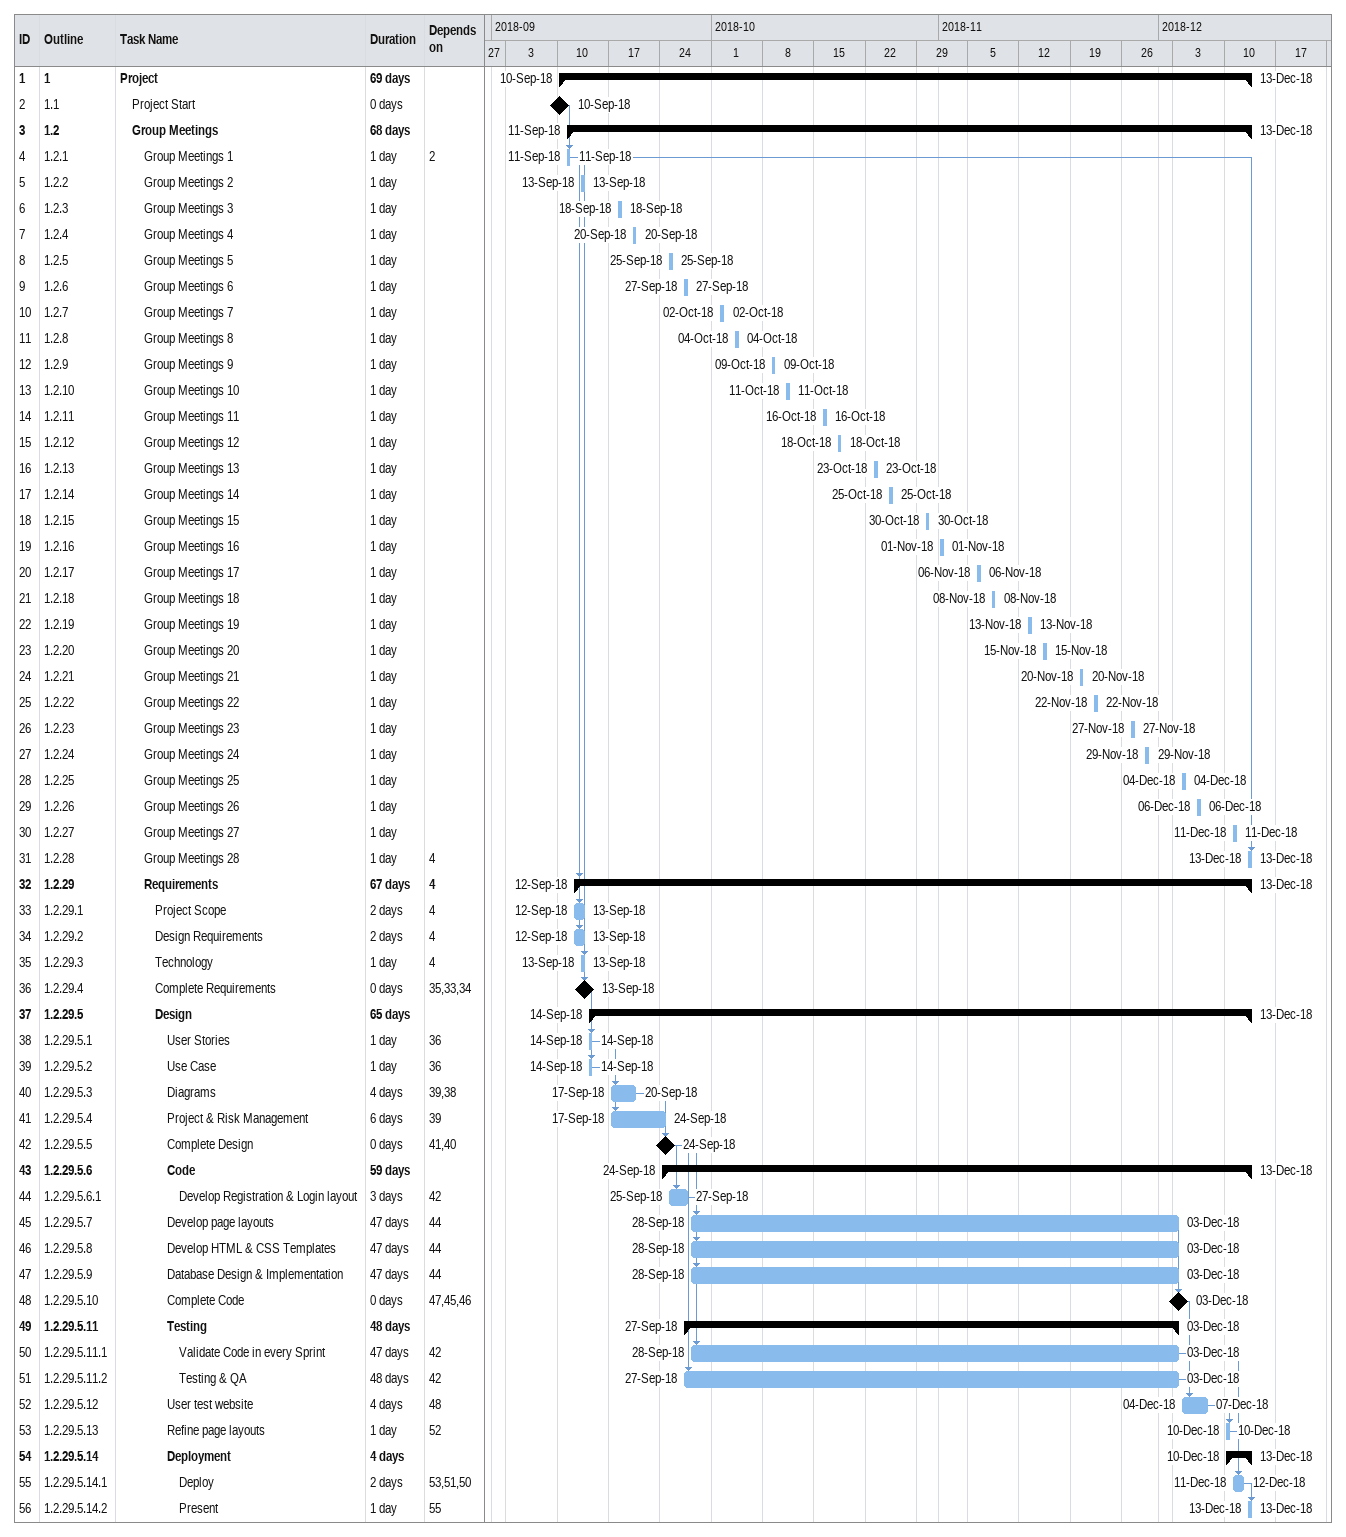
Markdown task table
| ID | WBS | Task | Duration | Start | Finish | Predecessors |
|---|---|---|---|---|---|---|
| 1 | 1 | **Project** | 69d | 2018-09-10 | 2018-12-13 |  |
| 2 | 1.1 | Project Start | 0d | 2018-09-10 | 2018-09-10 |  |
| 3 | 1.2 | **Group Meetings** | 68d | 2018-09-11 | 2018-12-13 |  |
| 4 | 1.2.1 | Group Meetings 1 | 1d | 2018-09-11 | 2018-09-11 | 2 |
| 5 | 1.2.2 | Group Meetings 2 | 1d | 2018-09-13 | 2018-09-13 |  |
| 6 | 1.2.3 | Group Meetings 3 | 1d | 2018-09-18 | 2018-09-18 |  |
| 7 | 1.2.4 | Group Meetings 4 | 1d | 2018-09-20 | 2018-09-20 |  |
| 8 | 1.2.5 | Group Meetings 5 | 1d | 2018-09-25 | 2018-09-25 |  |
| 9 | 1.2.6 | Group Meetings 6 | 1d | 2018-09-27 | 2018-09-27 |  |
| 10 | 1.2.7 | Group Meetings 7 | 1d | 2018-10-02 | 2018-10-02 |  |
| 11 | 1.2.8 | Group Meetings 8 | 1d | 2018-10-04 | 2018-10-04 |  |
| 12 | 1.2.9 | Group Meetings 9 | 1d | 2018-10-09 | 2018-10-09 |  |
| 13 | 1.2.10 | Group Meetings 10 | 1d | 2018-10-11 | 2018-10-11 |  |
| 14 | 1.2.11 | Group Meetings 11 | 1d | 2018-10-16 | 2018-10-16 |  |
| 15 | 1.2.12 | Group Meetings 12 | 1d | 2018-10-18 | 2018-10-18 |  |
| 16 | 1.2.13 | Group Meetings 13 | 1d | 2018-10-23 | 2018-10-23 |  |
| 17 | 1.2.14 | Group Meetings 14 | 1d | 2018-10-25 | 2018-10-25 |  |
| 18 | 1.2.15 | Group Meetings 15 | 1d | 2018-10-30 | 2018-10-30 |  |
| 19 | 1.2.16 | Group Meetings 16 | 1d | 2018-11-01 | 2018-11-01 |  |
| 20 | 1.2.17 | Group Meetings 17 | 1d | 2018-11-06 | 2018-11-06 |  |
| 21 | 1.2.18 | Group Meetings 18 | 1d | 2018-11-08 | 2018-11-08 |  |
| 22 | 1.2.19 | Group Meetings 19 | 1d | 2018-11-13 | 2018-11-13 |  |
| 23 | 1.2.20 | Group Meetings 20 | 1d | 2018-11-15 | 2018-11-15 |  |
| 24 | 1.2.21 | Group Meetings 21 | 1d | 2018-11-20 | 2018-11-20 |  |
| 25 | 1.2.22 | Group Meetings 22 | 1d | 2018-11-22 | 2018-11-22 |  |
| 26 | 1.2.23 | Group Meetings 23 | 1d | 2018-11-27 | 2018-11-27 |  |
| 27 | 1.2.24 | Group Meetings 24 | 1d | 2018-11-29 | 2018-11-29 |  |
| 28 | 1.2.25 | Group Meetings 25 | 1d | 2018-12-04 | 2018-12-04 |  |
| 29 | 1.2.26 | Group Meetings 26 | 1d | 2018-12-06 | 2018-12-06 |  |
| 30 | 1.2.27 | Group Meetings 27 | 1d | 2018-12-11 | 2018-12-11 |  |
| 31 | 1.2.28 | Group Meetings 28 | 1d | 2018-12-13 | 2018-12-13 | 4 |
| 32 | 1.2.29 | **Requirements** | 67d | 2018-09-12 | 2018-12-13 | 4 |
| 33 | 1.2.29.1 | Project Scope | 2d | 2018-09-12 | 2018-09-13 | 4 |
| 34 | 1.2.29.2 | Design Requirements | 2d | 2018-09-12 | 2018-09-13 | 4 |
| 35 | 1.2.29.3 | Technology | 1d | 2018-09-13 | 2018-09-13 | 4 |
| 36 | 1.2.29.4 | Complete Requirements | 0d | 2018-09-13 | 2018-09-13 | 35, 33, 34 |
| 37 | 1.2.29.5 | **Design** | 65d | 2018-09-14 | 2018-12-13 |  |
| 38 | 1.2.29.5.1 | User Stories | 1d | 2018-09-14 | 2018-09-14 | 36 |
| 39 | 1.2.29.5.2 | Use Case | 1d | 2018-09-14 | 2018-09-14 | 36 |
| 40 | 1.2.29.5.3 | Diagrams | 4d | 2018-09-17 | 2018-09-20 | 39, 38 |
| 41 | 1.2.29.5.4 | Project & Risk Management | 6d | 2018-09-17 | 2018-09-24 | 39 |
| 42 | 1.2.29.5.5 | Complete Design | 0d | 2018-09-24 | 2018-09-24 | 41, 40 |
| 43 | 1.2.29.5.6 | **Code** | 59d | 2018-09-24 | 2018-12-13 |  |
| 44 | 1.2.29.5.6.1 | Develop Registration & Login layout | 3d | 2018-09-25 | 2018-09-27 | 42 |
| 45 | 1.2.29.5.7 | Develop page layouts | 47d | 2018-09-28 | 2018-12-03 | 44 |
| 46 | 1.2.29.5.8 | Develop HTML & CSS Templates | 47d | 2018-09-28 | 2018-12-03 | 44 |
| 47 | 1.2.29.5.9 | Database Design & Implementation | 47d | 2018-09-28 | 2018-12-03 | 44 |
| 48 | 1.2.29.5.10 | Complete Code | 0d | 2018-12-03 | 2018-12-03 | 47, 45, 46 |
| 49 | 1.2.29.5.11 | **Testing** | 48d | 2018-09-27 | 2018-12-03 |  |
| 50 | 1.2.29.5.11.1 | Validate Code in every Sprint | 47d | 2018-09-28 | 2018-12-03 | 42 |
| 51 | 1.2.29.5.11.2 | Testing & QA | 48d | 2018-09-27 | 2018-12-03 | 42 |
| 52 | 1.2.29.5.12 | User test website | 4d | 2018-12-04 | 2018-12-07 | 48 |
| 53 | 1.2.29.5.13 | Refine page layouts | 1d | 2018-12-10 | 2018-12-10 | 52 |
| 54 | 1.2.29.5.14 | **Deployment** | 4d | 2018-12-10 | 2018-12-13 |  |
| 55 | 1.2.29.5.14.1 | Deploy | 2d | 2018-12-11 | 2018-12-12 | 53, 51, 50 |
| 56 | 1.2.29.5.14.2 | Present | 1d | 2018-12-13 | 2018-12-13 | 55 |
